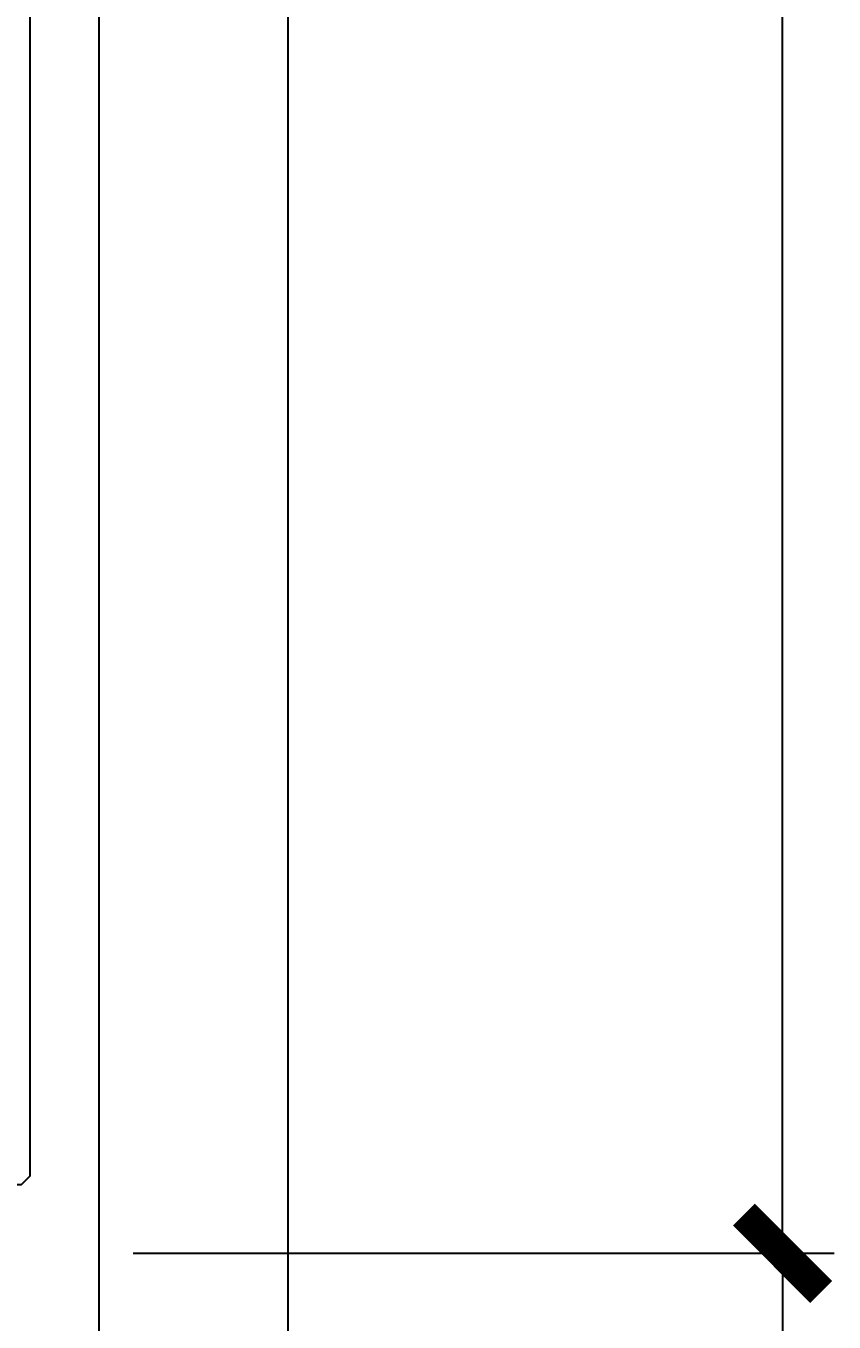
# Model space of a CAD drawing. Extents: x -160106 to 966792, y -663931 to 1550022.
# Drawn here: x -58883.7 to -58789.6, y -86343.9 to -86193.1 of the extents above; entities that cross this region are included whole.
import ezdxf
from ezdxf.xclip import XClip

# ---------------------------------------------------------------- set-up
doc = ezdxf.new("R2010")
doc.units = 0
doc.linetypes.add('CENTER', pattern=[2, 1.25, -0.25, 0.25, -0.25])
for name, color, linetype in [('!ZN3-玻璃幕墙-4', 4, 'Continuous'), ('!ZN5-铝材投影-112', 112, 'Continuous'), ('DIM', 173, 'Continuous'), ('ZX', 240, 'CENTER')]:
    doc.layers.add(name, color=color, linetype=linetype)
doc.styles.add('DHTEXT-1', font='ROMANS.shx', dxfattribs={"width": 0.7, "bigfont": 'CHINESE.shx'})
doc.dimstyles.new('ZN6', dxfattribs={"dimscale": 6, "dimtxt": 2.5, "dimasz": 1.5, "dimexe": 1, "dimexo": 2, "dimgap": 0.9, "dimtad": 1, "dimdec": 0, "dimdsep": 46, "dimtxsty": 'DHTEXT-1', "dimblk": 'ARCHTICK', "dimcen": 2.5, "dimclrd": 173, "dimclre": 173, "dimclrt": 7, "dimazin": 2, "dimtfac": 1, "dimtdec": 1, "dimtix": 1, "dimtmove": 2, "dimatfit": 3, "dimfxl": 0, "dimtolj": 1, "dimtzin": 0, "dimarcsym": 0})

# ---------------------------------------------------------------- blocks, each defined once
blk = doc.blocks.new('*U1862')
at = {"layer": '!ZN3-玻璃幕墙-4'}
blk.add_lwpolyline([(-6.000000000014552, 425.0000000494219), (-6, 9.000001027903636), (-5, 8.000001027903636), (-1, 8.000001027903636), (0, 9.000001027903636), (-1.455191522836685e-11, 425.0000000494219)], dxfattribs=at)
at = {"layer": '!ZN5-铝材投影-112'}
for p, q in [((7.999997113627614, 425.0000000494219), (7.999997113627614, -575.8423944669667)), ((30.0000000448199, 425.0000000494219), (30.0000000448199, -575.8423944669667))]:
    blk.add_line(p, q, dxfattribs=at)
at = {"layer": 'Defpoints', "color": 250}
blk.add_point((0, 8.000001027903636), dxfattribs=at)
at = {"layer": 'ZX', "ltscale": 10}
blk.add_line((-134.3999999999942, 0), (0, 0), dxfattribs=at)
blk = doc.blocks.new('20250829153651')
at = {"ltscale": 50}
blk.add_blockref('*U1862', (400.0000002481465, 10949.99999998299), dxfattribs=at)
blk = doc.blocks.new('_ArchTick')
at = {"color": 0, "linetype": 'ByBlock', "const_width": 0.4}
blk.add_lwpolyline([(-0.5, -0.5), (0.5, 0.5)], dxfattribs=at)
blk = doc.blocks.new('*D2067')
at = {"layer": 'Defpoints', "color": 0, "ltscale": 60, "transparency": 16777216}
for p in [(-58883.15782724678, -85135.91991678889), (-58795.59068773742, -85135.91991678889), (-58883.15782724678, -86335.91991678889)]:
    blk.add_point(p, dxfattribs=at)
at = {"layer": 'DIM', "color": 173, "linetype": 'ByBlock', "lineweight": -2, "ltscale": 60, "transparency": 16777216}
for p, q in [((-58871.15782724678, -85135.91991678889), (-58789.59068773742, -85135.91991678889)), ((-58795.59068773742, -86335.91991678889), (-58795.59068773742, -85135.91991678889)), ((-58871.15782724678, -86335.91991678889), (-58789.59068773742, -86335.91991678889))]:
    blk.add_line(p, q, dxfattribs=at)
at = {"layer": 'DIM', "color": 173, "lineweight": -2, "ltscale": 60, "transparency": 16777216, "xscale": 9, "yscale": 9, "zscale": 9}
for p, rotation in [((-58795.59068773742, -85135.91991678889), 90), ((-58795.59068773742, -86335.91991678889), 270)]:
    blk.add_blockref('_ArchTick', p, dxfattribs=dict(at, rotation=rotation))
at = {"layer": 'DIM', "color": 7, "ltscale": 60, "transparency": 16777216, "insert": (-58808.49068773744, -85735.91991678886), "char_height": 15, "attachment_point": 5, "rotation": 90, "style": 'DHTEXT-1'}
blk.add_mtext('\\A1;1200', dxfattribs=at)
blk = doc.blocks.new('*D2068')
at = {"layer": 'Defpoints', "color": 0, "ltscale": 60, "transparency": 16777216}
for p in [(-58883.15782724678, -86335.91991678889), (-58883.15782724678, -86503.48527623471), (-58795.59068773754, -86503.48527623471)]:
    blk.add_point(p, dxfattribs=at)
at = {"layer": 'DIM', "color": 173, "linetype": 'ByBlock', "lineweight": -2, "ltscale": 60, "transparency": 16777216}
for p, q in [((-58871.15782724678, -86335.91991678889), (-58789.59068773754, -86335.91991678889)), ((-58795.59068773754, -86335.91991678889), (-58795.59068773754, -86503.48527623471)), ((-58871.15782724678, -86503.48527623471), (-58789.59068773754, -86503.48527623471))]:
    blk.add_line(p, q, dxfattribs=at)
at = {"layer": 'DIM', "color": 173, "lineweight": -2, "ltscale": 60, "transparency": 16777216, "xscale": 9, "yscale": 9, "zscale": 9}
for p, rotation in [((-58795.59068773754, -86335.91991678889), 90), ((-58795.59068773754, -86503.48527623471), 270)]:
    blk.add_blockref('_ArchTick', p, dxfattribs=dict(at, rotation=rotation))
at = {"layer": 'DIM', "color": 7, "ltscale": 60, "transparency": 16777216, "insert": (-58808.49068773755, -86419.70259651178), "char_height": 15, "attachment_point": 5, "rotation": 90, "style": 'DHTEXT-1'}
blk.add_mtext('\\A1;DIM', dxfattribs=at)

msp = doc.modelspace()

# ---------------------------------------------------------------- block references
at = {"ltscale": 30}
ref = msp.add_blockref('20250829153651', (-59283.1578274949, -97285.91991677185), dxfattribs=at)
XClip(ref).set_block_clipping_path([(-854.3998935135023, 10782.434640537154), (614.4000002479647, 12795.26740406244)])

# ---------------------------------------------------------------- next in the draw order: dimensions: what is measured, and where the dimension line sits
at = {"layer": 'DIM', "ltscale": 60}
dim = msp.add_linear_dim(base=(-58795.59068773742, -85135.91991678889), p1=(-58883.15782724675, -86335.91991678886), p2=(-58883.15782724675, -85135.91991678886), angle=90, dimstyle='ZN6', dxfattribs=at)
dim.commit()
dim.dimension.update_dxf_attribs({"geometry": '*D2067', "text_midpoint": (-58808.49068773744, -85735.91991678886)})
dim = msp.add_linear_dim(base=(-58795.59068773754, -86503.48527623471), p1=(-58883.15782724675, -86335.91991678886), p2=(-58883.15782724675, -86503.48527623469), angle=90, text='DIM', dimstyle='ZN6', dxfattribs=at)
dim.commit()
dim.dimension.update_dxf_attribs({"geometry": '*D2068', "text_midpoint": (-58808.49068773755, -86419.70259651178)})

doc.saveas('drawing.dxf')
